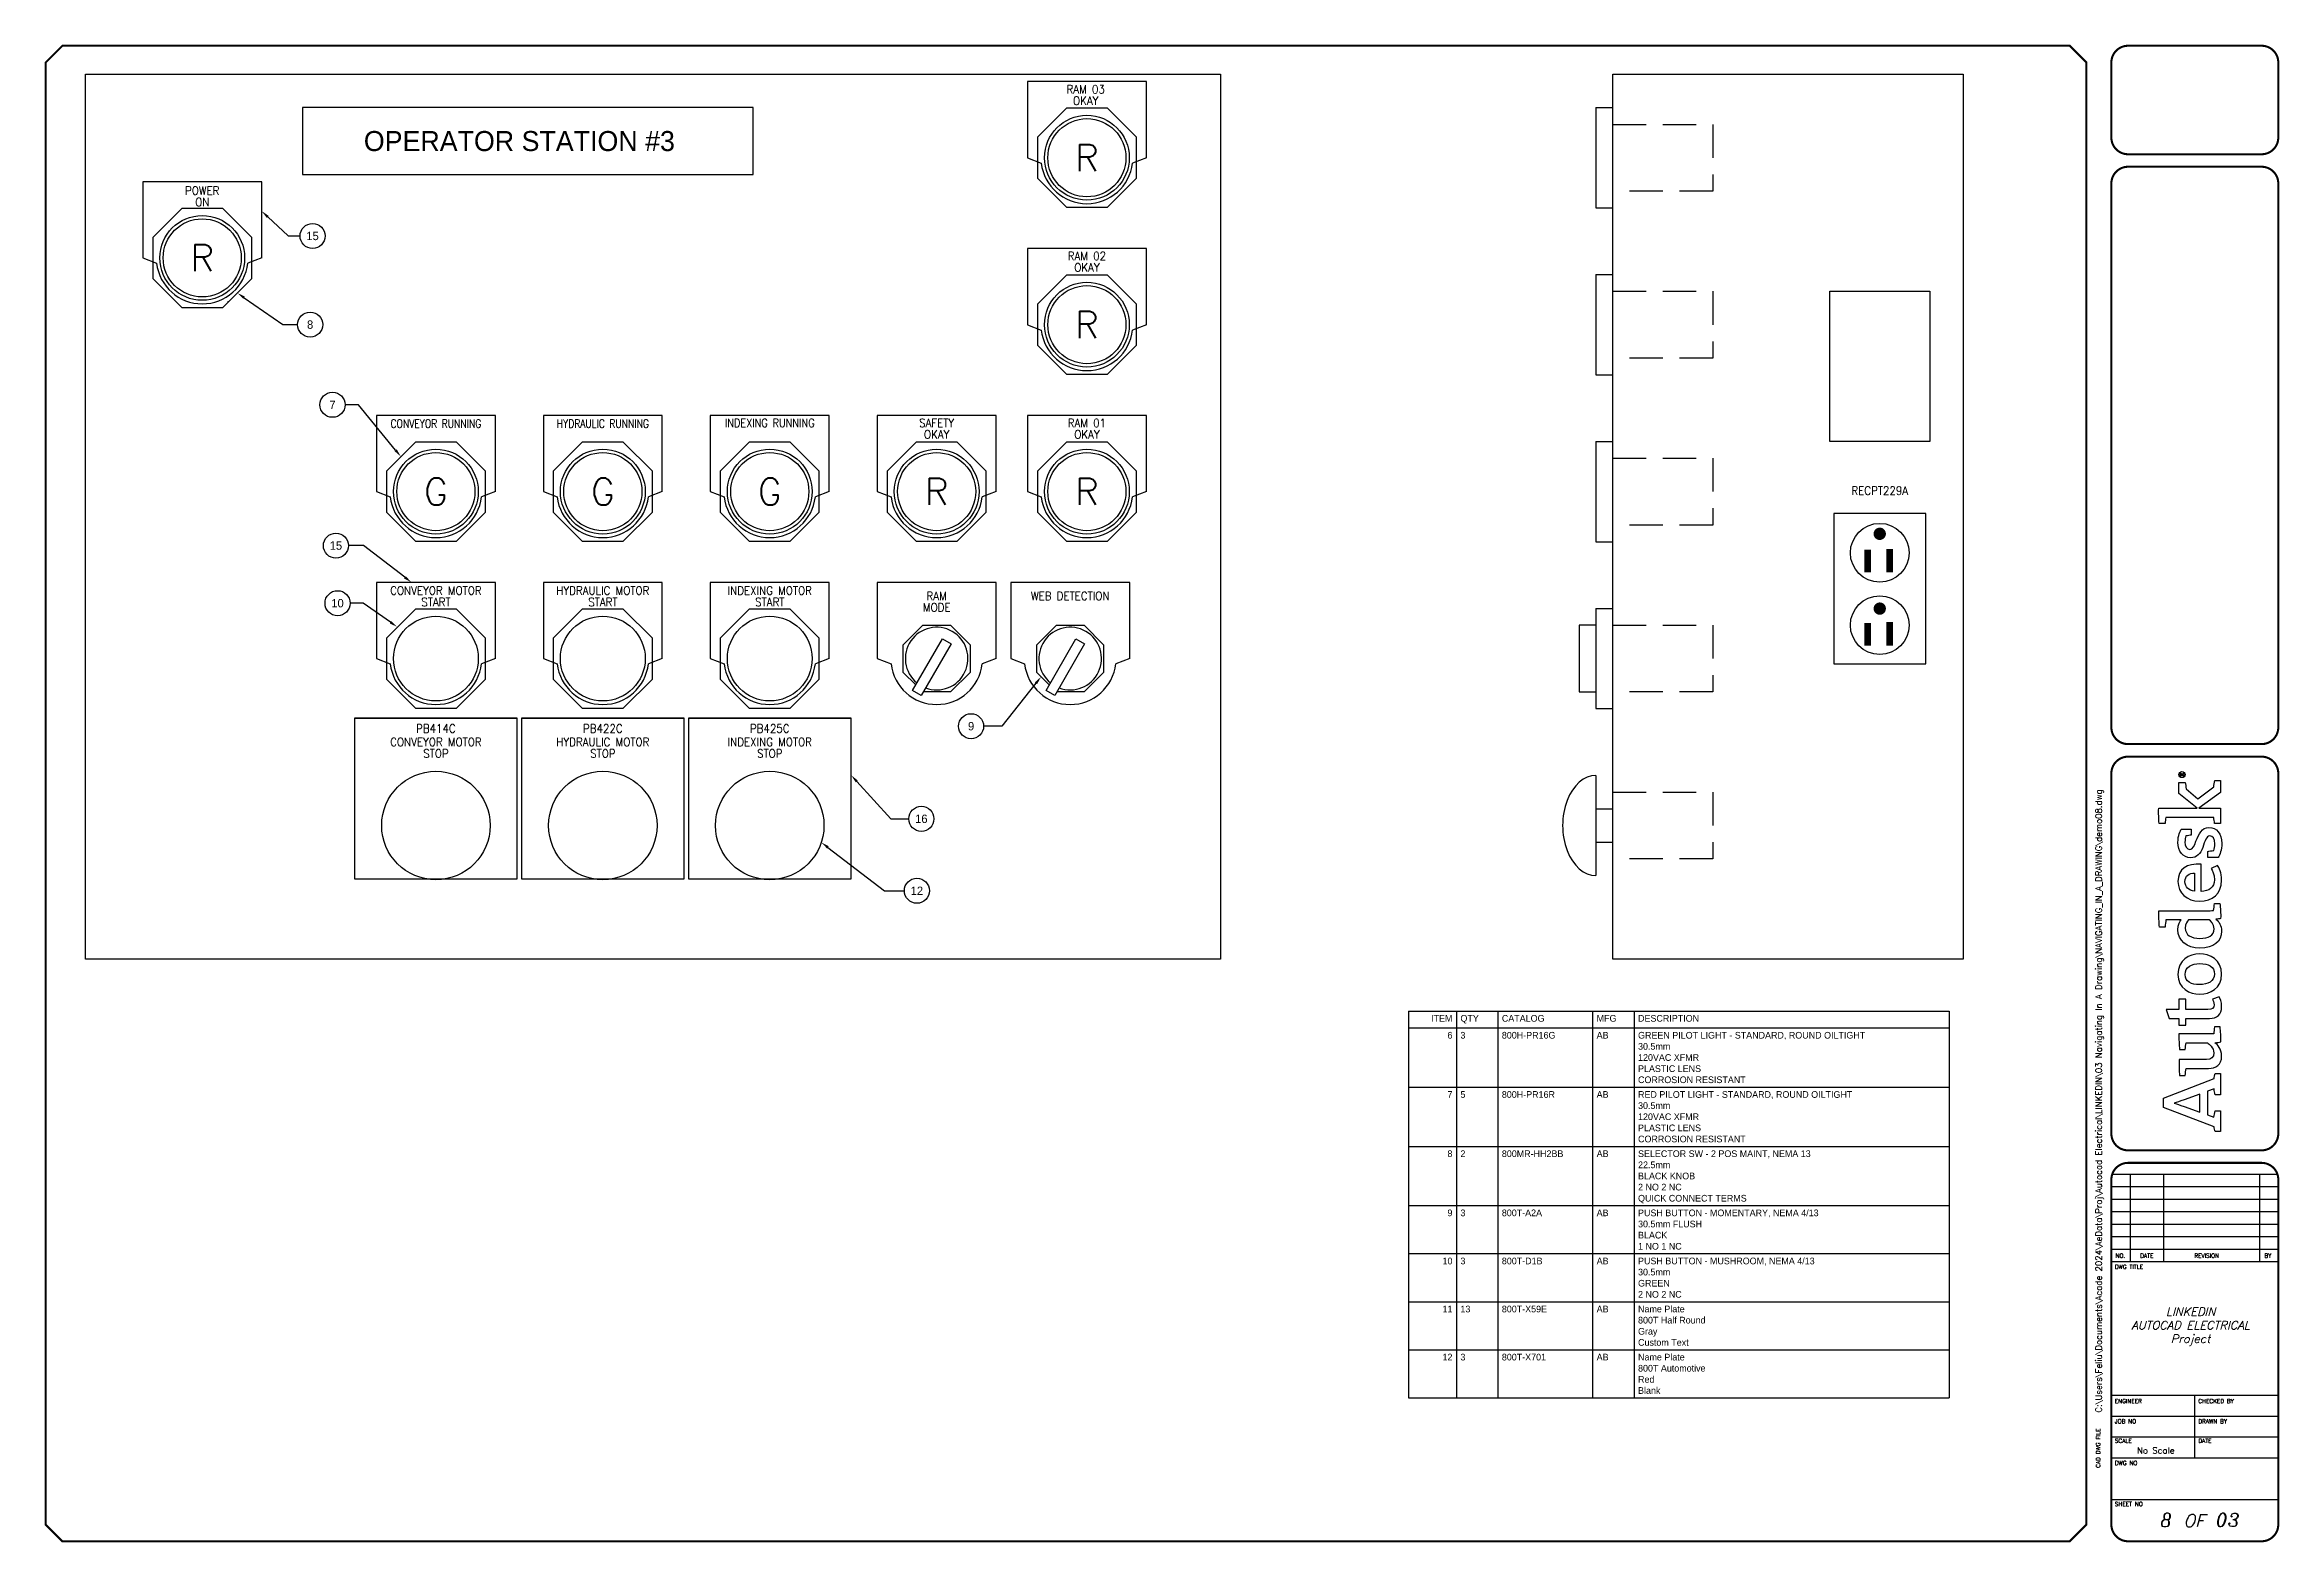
# Model space of a CAD drawing. Header units: inches. Extents: x 0 to 33.5, y 0 to 22.4.
import ezdxf
from ezdxf.enums import TextEntityAlignment as Align

# ---------------------------------------------------------------- set-up
doc = ezdxf.new("R2010")
doc.units = ezdxf.units.IN
doc.header["$MEASUREMENT"] = 0
doc.linetypes.add('DASHED', pattern=[0.75, 0.5, -0.25])
for name, color, linetype in [('LAYER_1', 160, 'Continuous'), ('MISC', 7, 'Continuous'), ('PBAL', 40, 'Continuous'), ('PITEM', 20, 'Continuous'), ('PNPD', 7, 'Continuous'), ('PNPG', 72, 'Continuous'), ('PNPT', 7, 'Continuous'), ('PSYMS', 7, 'Continuous'), ('PTAG', 150, 'Continuous'), ('TITLE', 7, 'Continuous')]:
    doc.layers.add(name, color=color, linetype=linetype)
doc.styles.add('ITALIC', font='ITALIC')
doc.styles.add('LEGACY', font='romans.shx')
doc.styles.add('SIMPLEX', font='SIMPLEX')
doc.styles.add('WD', font='romans.shx')

# ---------------------------------------------------------------- blocks, each defined once
blk = doc.blocks.new('ABPB3')
for p, q in [((-0.307, 0.742), (-0.742, 0.307)), ((0.307, 0.742), (-0.307, 0.742)), ((0.742, 0.307), (0.307, 0.742)), ((-0.742, 0.307), (-0.742, -0.307)), ((0.742, -0.307), (0.742, 0.307)), ((-0.742, -0.307), (-0.307, -0.742)), ((0.307, -0.742), (0.742, -0.307)), ((-0.307, -0.742), (0.307, -0.742))]:
    blk.add_line(p, q)
blk.add_circle((0, 0), 0.635)
blk = doc.blocks.new('ABPB3M')
blk.add_circle((0, 0), 0.812)
blk = doc.blocks.new('ABLT3G')
for p, q in [((-0.307, 0.742), (-0.742, 0.307)), ((0.307, 0.742), (-0.307, 0.742)), ((0.742, 0.307), (0.307, 0.742)), ((-0.742, 0.307), (-0.742, -0.307)), ((0.742, -0.307), (0.742, 0.307)), ((-0.742, -0.307), (-0.307, -0.742)), ((0.307, -0.742), (0.742, -0.307)), ((-0.307, -0.742), (0.307, -0.742))]:
    blk.add_line(p, q)
for radius in [0.635, 0.585]:
    blk.add_circle((0, 0), radius)
at = {"style": 'LEGACY'}
blk.add_text('G', height=0.4, dxfattribs=at).set_placement((0, 0), align=Align.MIDDLE)
blk = doc.blocks.new('ABSS2KM')
for p, q in [((-0.5, 0.207), (-0.207, 0.5)), ((-0.207, 0.5), (0.207, 0.5)), ((0.207, 0.5), (0.5, 0.207)), ((-0.5, -0.207), (-0.5, 0.207)), ((-0.362, -0.477), (0.085, 0.297)), ((0.215, 0.222), (-0.232, -0.552)), ((0.085, 0.297), (0.215, 0.222)), ((0.5, 0.207), (0.5, -0.207)), ((-0.314, -0.393), (-0.5, -0.207)), ((0.5, -0.207), (0.207, -0.5)), ((-0.232, -0.552), (-0.362, -0.477)), ((0.207, -0.5), (-0.202, -0.5))]:
    blk.add_line(p, q)
blk.add_arc((0, 0), 0.469, 249.2069, 230.7931)
blk = doc.blocks.new('ABLT3R')
for p, q in [((-0.307, 0.742), (-0.742, 0.307)), ((0.307, 0.742), (-0.307, 0.742)), ((0.742, 0.307), (0.307, 0.742)), ((-0.742, 0.307), (-0.742, -0.307)), ((0.742, -0.307), (0.742, 0.307)), ((-0.742, -0.307), (-0.307, -0.742)), ((0.307, -0.742), (0.742, -0.307)), ((-0.307, -0.742), (0.307, -0.742))]:
    blk.add_line(p, q)
for radius in [0.635, 0.585]:
    blk.add_circle((0, 0), radius)
at = {"style": 'LEGACY'}
blk.add_text('R', height=0.4, dxfattribs=at).set_placement((0, 0), align=Align.MIDDLE)
blk = doc.blocks.new('WD_PTAG')
at = {"style": 'LEGACY', "width": 0.9}
for tag, flags, p in [('P_ITEM', 9, (0, 0.374)), ('P_TAG1', 8, (0, 0.202)), ('DESC1', 8, (0, 0))]:
    blk.add_attdef(tag, text='', height=0.125, dxfattribs=dict(at, flags=flags)).set_placement(p, align=Align.CENTER)
at = {"style": 'LEGACY', "width": 0.7}
blk.add_attdef('LOC', text='', height=0.0625, dxfattribs=at).set_placement((0, 0.359), align=Align.CENTER)
at = {"style": 'LEGACY', "width": 0.9, "flags": 8}
blk.add_attdef('DESC2', text='', height=0.125, dxfattribs=at).set_placement((0.001, -0.047), align=Align.TOP_CENTER)
at = {"linetype": 'Continuous', "style": 'LEGACY', "flags": 1}
for tag, p in [('P_MFG', (-0.016, -0.297)), ('P_CAT', (-0.016, -0.231))]:
    blk.add_attdef(tag, text='', height=0.05, dxfattribs=at).set_placement(p, align=Align.MIDDLE)
at = {"linetype": 'Continuous', "style": 'LEGACY', "flags": 9}
for tag, p in [('P_ASSYCODE', (-0.016, -0.344)), ('WDBLKNAM', (-0.016, -0.197)), ('RATING10', (-0.016, -0.5)), ('RATING12', (-0.016, -0.516)), ('RATING11', (-0.016, -0.531)), ('RATING1', (-0.016, -0.359)), ('RATING2', (-0.016, -0.375)), ('RATING4', (-0.016, -0.391)), ('RATING3', (-0.016, -0.406)), ('RATING8', (-0.016, -0.422)), ('RATING7', (-0.016, -0.438)), ('RATING6', (-0.016, -0.453)), ('RATING5', (-0.016, -0.469)), ('RATING9', (-0.016, -0.484))]:
    blk.add_attdef(tag, text='', height=0.01, dxfattribs=at).set_placement(p, align=Align.CENTER)
blk = doc.blocks.new('TEMP1')
blk.add_lwpolyline([(-0.344, 0.836), (-0.344, -0.289), (0.344, -0.289), (0.344, 0.836)], close=True)
at = {"const_width": 0.0462}
for points in [[(-0.023, 0.684, 1), (0.023, 0.684, 1)], [(-0.023, 0.124, 1), (0.023, 0.124, 1)]]:
    blk.add_lwpolyline(points, format="xyb", close=True, dxfattribs=at)
at = {"const_width": 0.05}
for points in [[(-0.091, 0.565), (-0.091, 0.396)], [(0.074, 0.571), (0.074, 0.396)], [(-0.091, 0.017), (-0.091, -0.153)], [(0.074, 0.023), (0.074, -0.153)]]:
    blk.add_lwpolyline(points, dxfattribs=at)
for centre in [(0, 0.542), (0, 0)]:
    blk.add_circle(centre, 0.22)
blk = doc.blocks.new('NPAB8TSR')
for p, q in [((0.891, 1.141), (-0.891, 1.141)), ((-0.891, 1.141), (-0.891, 0)), ((0.891, 0), (0.891, 1.141)), ((-0.891, 0), (-0.683, -0.08)), ((0.891, 0), (0.683, -0.08))]:
    blk.add_line(p, q)
blk.add_arc((0, 0), 0.688, 186.7, 353.3)
at = {"style": 'LEGACY', "width": 0.9}
for tag, height, flags, p in [('DESC1', 0.125, 8, (0, 0.875)), ('DESC2', 0.125, 8, (0.001, 0.703)), ('MFG', 0.01, 9, (0.328, 0.688)), ('CAT', 0.01, 9, (0.328, 0.672)), ('ASSYCODE', 0.01, 9, (0.328, 0.656))]:
    blk.add_attdef(tag, text='', height=height, dxfattribs=dict(at, flags=flags)).set_placement(p, align=Align.CENTER)
blk = doc.blocks.new('NPAB8TA')
for p, q in [((1.219, 1.609), (-1.219, 1.609)), ((-1.219, 1.609), (-1.219, -0.797)), ((-1.219, 1.609), (1.219, 1.609)), ((1.219, -0.797), (1.219, 1.609)), ((-1.219, -0.797), (1.219, -0.797))]:
    blk.add_line(p, q)
at = {"style": 'LEGACY', "width": 0.9}
for tag, height, flags, p in [('P_TAG1', 0.125, 8, (0, 1.39)), ('DESC1', 0.125, 8, (0, 1.188)), ('DESC2', 0.125, 8, (0.001, 1.016)), ('MFG', 0.01, 9, (0.328, 1)), ('DESC3', 0.125, 8, (0.001, 0.844)), ('ASSYCODE', 0.01, 9, (0.328, 0.969)), ('CAT', 0.01, 9, (0.328, 0.984))]:
    blk.add_attdef(tag, text='', height=height, dxfattribs=dict(at, flags=flags)).set_placement(p, align=Align.CENTER)
blk = doc.blocks.new('AI9-BLK2')
at = {"layer": 'LAYER_1', "color": 7}
blk.add_circle((0, 0), 2.03, dxfattribs=at)
blk.add_open_spline([(1.7, 0), (1.7, -1), (1, -1.8), (0, -1.8), (-1, -1.8), (-1.7, -1), (-1.7, 0), (-1.7, 1), (-1, 1.8), (0, 1.8), (1, 1.8), (1.7, 1), (1.7, 0)], degree=3, knots=[0, 0, 0, 0, 1, 1, 1, 2, 2, 2, 3, 3, 3, 4, 4, 4, 4], dxfattribs=at)
blk = doc.blocks.new('AI9-BLK1')
at = {"layer": 'LAYER_1', "color": 7}
for points, knots in [([(0.7, -1.1), (0.7, -1.1), (0.2, -0.4), (0.2, -0.4), (0.1, -0.2), (0, -0.2), (-0.1, -0.1), (0.3, 0), (0.5, 0.2), (0.5, 0.5), (0.5, 0.8), (0.3, 1.1), (-0.2, 1.1), (-0.2, 1.1), (-0.8, 1.1), (-0.8, 1.1), (-0.8, 1.1), (-0.8, -1.1), (-0.8, -1.1), (-0.8, -1.1), (-0.5, -1.1), (-0.5, -1.1), (-0.5, -1.1), (-0.5, -0.1), (-0.5, -0.1), (-0.4, -0.1), (-0.3, -0.2), (-0.2, -0.3), (-0.2, -0.3), (0.3, -1.1), (0.3, -1.1), (0.3, -1.1), (0.7, -1.1), (0.7, -1.1)], [0, 0, 0, 0, 1, 1, 1, 2, 2, 2, 3, 3, 3, 4, 4, 4, 5, 5, 5, 6, 6, 6, 7, 7, 7, 8, 8, 8, 9, 9, 9, 10, 10, 10, 11, 11, 11, 11]), ([(0.2, 0.5), (0.2, 0.2), (-0.1, 0.1), (-0.3, 0.1), (-0.3, 0.1), (-0.5, 0.1), (-0.5, 0.1), (-0.5, 0.1), (-0.5, 0.8), (-0.5, 0.8), (-0.5, 0.8), (-0.2, 0.8), (-0.2, 0.8), (0.1, 0.8), (0.2, 0.7), (0.2, 0.5)], [0, 0, 0, 0, 1, 1, 1, 2, 2, 2, 3, 3, 3, 4, 4, 4, 5, 5, 5, 5])]:
    blk.add_open_spline(points, degree=3, knots=knots, dxfattribs=at)
blk = doc.blocks.new('LOGO')
for points, knots in [([(35.2, 4.3), (35.2, 4.3), (22.1, 38.1), (22.1, 38.1), (22.1, 38.1), (16.1, 38.1), (16.1, 38.1), (16.1, 38.1), (3.2, 4.3), (3.2, 4.3), (2.2, 4.2), (0.9, 4), (0, 3.7), (0, 3.7), (0, 0), (0, 0), (0, 0), (13.7, 0), (13.7, 0), (13.7, 0), (13.7, 3.7), (13.7, 3.7), (12.4, 4), (10.9, 4.3), (9.5, 4.4), (9.5, 4.4), (11.1, 8.8), (11.1, 8.8), (11.1, 8.8), (26.8, 8.8), (26.8, 8.8), (26.8, 8.8), (28.4, 4.3), (28.4, 4.3), (27, 4.2), (25.8, 4), (24.5, 3.7), (24.5, 3.7), (24.5, 0), (24.5, 0), (24.5, 0), (38.7, 0), (38.7, 0), (38.7, 0), (38.7, 3.7), (38.7, 3.7), (37.9, 3.9), (36, 4.3), (35.2, 4.3)], [0, 0, 0, 0, 1, 1, 1, 2, 2, 2, 3, 3, 3, 4, 4, 4, 5, 5, 5, 6, 6, 6, 7, 7, 7, 8, 8, 8, 9, 9, 9, 10, 10, 10, 11, 11, 11, 12, 12, 12, 13, 13, 13, 14, 14, 14, 15, 15, 15, 16, 16, 16, 16]), ([(12.8, 13.8), (12.8, 13.8), (16.6, 24.3), (16.6, 24.3), (17.8, 27.5), (18.2, 28.8), (18.8, 30.9), (18.8, 30.9), (18.9, 30.9), (18.9, 30.9), (19.6, 28.9), (20, 27.5), (21.1, 24.3), (21.1, 24.3), (24.9, 13.8), (24.9, 13.8), (24.9, 13.8), (12.8, 13.8), (12.8, 13.8)], [0, 0, 0, 0, 1, 1, 1, 2, 2, 2, 3, 3, 3, 4, 4, 4, 5, 5, 5, 6, 6, 6, 6]), ([(70.8, 23.1), (70.8, 23.1), (70.8, 27.7), (70.8, 27.7), (70.8, 27.7), (75.3, 27.7), (75.3, 27.7), (75.3, 27.7), (75.3, 34.3), (75.3, 34.3), (75.3, 34.3), (81.3, 36.2), (81.3, 36.2), (81.3, 36.2), (81.3, 27.7), (81.3, 27.7), (81.3, 27.7), (88, 27.7), (88, 27.7), (88, 27.7), (88, 23.1), (88, 23.1), (88, 23.1), (81.3, 23.1), (81.3, 23.1), (81.3, 23.1), (81.3, 8.4), (81.3, 8.4), (81.3, 5.6), (82.1, 4.3), (84.3, 4.3), (86, 4.3), (87.5, 5.1), (88, 5.5), (88, 5.5), (89.7, 0.9), (89.7, 0.9), (88.7, 0.3), (86.5, -0.7), (83.2, -0.7), (77.6, -0.7), (75.3, 2.4), (75.3, 7.4), (75.3, 7.4), (75.3, 23.1), (75.3, 23.1), (75.3, 23.1), (70.8, 23.1), (70.8, 23.1)], [0, 0, 0, 0, 1, 1, 1, 2, 2, 2, 3, 3, 3, 4, 4, 4, 5, 5, 5, 6, 6, 6, 7, 7, 7, 8, 8, 8, 9, 9, 9, 10, 10, 10, 11, 11, 11, 12, 12, 12, 13, 13, 13, 14, 14, 14, 15, 15, 15, 16, 16, 16, 16]), ([(147.1, 4.7), (147.1, 5.4), (147, 6.1), (147, 6.9), (147, 6.9), (147, 41.1), (147, 41.1), (143.4, 41.2), (139.3, 41), (136.1, 40.7), (136.1, 40.7), (136.1, 37), (136.1, 37), (137.7, 36.8), (139.6, 36.6), (141, 36.4), (141, 36.4), (141, 36.4), (141, 36.4), (141, 36.4), (141, 26.2), (141, 26.2), (140, 27.1), (138, 28.4), (134.3, 28.4), (127.3, 28.4), (122, 22.6), (122, 13.8), (122, 4.5), (126.6, -0.7), (133.4, -0.7), (137.1, -0.7), (139.6, 1.1), (141.3, 3.1), (141.3, 2.1), (141.6, 0.6), (141.8, 0), (145.2, -0.2), (148.7, 0.1), (151.7, 0.4), (151.7, 0.4), (151.7, 4.1), (151.7, 4.1), (150.2, 4.2), (148.4, 4.5), (147.1, 4.7)], [0, 0, 0, 0, 1, 1, 1, 2, 2, 2, 3, 3, 3, 4, 4, 4, 5, 5, 5, 6, 6, 6, 7, 7, 7, 8, 8, 8, 9, 9, 9, 10, 10, 10, 11, 11, 11, 12, 12, 12, 13, 13, 13, 14, 14, 14, 15, 15, 15, 15]), ([(229.4, 4.6), (229.4, 4.6), (221.5, 15.2), (221.5, 15.2), (221.5, 15.2), (228, 23), (228, 23), (229.4, 23.1), (231.3, 23.3), (232.4, 23.6), (232.4, 23.6), (232.4, 27.7), (232.4, 27.7), (232.4, 27.7), (225, 27.7), (225, 27.7), (225, 27.7), (215.2, 15.6), (215.2, 15.6), (215.2, 15.6), (215.2, 41.2), (215.2, 41.2), (211.8, 41.3), (208.2, 41.2), (205.1, 40.9), (205.1, 40.9), (205.1, 36.9), (205.1, 36.9), (206.5, 36.8), (208, 36.6), (209.1, 36.5), (209.1, 36.5), (209.1, 4.5), (209.1, 4.5), (207.8, 4.4), (206.3, 4.2), (205.1, 4), (205.1, 4), (205.1, 0), (205.1, 0), (205.1, 0), (215.2, 0), (215.2, 0), (215.2, 0), (215.2, 14.5), (215.2, 14.5), (215.2, 14.5), (225.6, 0), (225.6, 0), (225.6, 0), (233.7, 0), (233.7, 0), (233.7, 0), (233.7, 3.8), (233.7, 3.8), (232.2, 4.2), (230.6, 4.4), (229.4, 4.6)], [0, 0, 0, 0, 1, 1, 1, 2, 2, 2, 3, 3, 3, 4, 4, 4, 5, 5, 5, 6, 6, 6, 7, 7, 7, 8, 8, 8, 9, 9, 9, 10, 10, 10, 11, 11, 11, 12, 12, 12, 13, 13, 13, 14, 14, 14, 15, 15, 15, 16, 16, 16, 17, 17, 17, 18, 18, 18, 19, 19, 19, 19]), ([(59.7, -0.1), (59.5, 0.6), (59.2, 2.6), (59.1, 3.8), (57.8, 2), (54.9, -0.7), (50.2, -0.7), (44.2, -0.7), (42, 3.1), (42, 8.1), (42, 8.1), (42, 22.9), (42, 22.9), (40.6, 23.2), (38.8, 23.4), (37.3, 23.5), (37.3, 23.5), (37.3, 27.3), (37.3, 27.3), (40.3, 27.6), (44.4, 27.8), (48, 27.6), (48, 27.6), (48, 9.3), (48, 9.3), (48, 6.2), (49.1, 4.5), (52.3, 4.5), (55.8, 4.5), (58.4, 7.9), (59, 8.6), (59, 8.6), (59, 23), (59, 23), (57.8, 23.2), (56, 23.4), (54.6, 23.5), (54.6, 23.5), (54.6, 27.3), (54.6, 27.3), (57.6, 27.7), (61.5, 27.8), (65, 27.7), (65, 27.7), (65, 4.6), (65, 4.6), (66.3, 4.4), (68.1, 4.2), (69.6, 4.1), (69.6, 4.1), (69.6, 0.3), (69.6, 0.3), (66.7, 0), (63, -0.2), (59.7, -0.1)], [0, 0, 0, 0, 1, 1, 1, 2, 2, 2, 3, 3, 3, 4, 4, 4, 5, 5, 5, 6, 6, 6, 7, 7, 7, 8, 8, 8, 9, 9, 9, 10, 10, 10, 11, 11, 11, 12, 12, 12, 13, 13, 13, 14, 14, 14, 15, 15, 15, 16, 16, 16, 17, 17, 17, 18, 18, 18, 18]), ([(104.8, -0.7), (95.2, -0.7), (91.4, 7), (91.4, 13.8), (91.4, 20.6), (95.1, 28.4), (104.6, 28.4), (114.1, 28.4), (118.3, 20.8), (118.3, 14), (118.3, 7.2), (114.2, -0.7), (104.8, -0.7)], [0, 0, 0, 0, 1, 1, 1, 2, 2, 2, 3, 3, 3, 4, 4, 4, 4]), ([(104.5, 23.6), (99.6, 23.6), (97.8, 19.5), (97.8, 14), (97.8, 8.5), (99.9, 4.1), (104.8, 4.1), (109.8, 4.1), (111.8, 8.2), (111.8, 13.8), (111.8, 19.3), (109.5, 23.6), (104.5, 23.6)], [0, 0, 0, 0, 1, 1, 1, 2, 2, 2, 3, 3, 3, 4, 4, 4, 4]), ([(141, 7.6), (140.3, 6.7), (138.2, 4.3), (135, 4.3), (130.5, 4.3), (128.5, 8.1), (128.5, 13.8), (128.5, 19.6), (130.9, 23.5), (135.4, 23.5), (138.3, 23.5), (139.9, 22.3), (141, 21.3), (141, 21.3), (141, 7.6), (141, 7.6)], [0, 0, 0, 0, 1, 1, 1, 2, 2, 2, 3, 3, 3, 4, 4, 4, 5, 5, 5, 5]), ([(167.6, 4.1), (171.4, 4.1), (173.8, 5.5), (175, 6.2), (175, 6.2), (177.1, 2.1), (177.1, 2.1), (175.5, 1.1), (172.6, -0.7), (167.2, -0.7), (158.2, -0.7), (153.3, 5.5), (153.3, 14), (153.3, 22.5), (158.9, 28.4), (166.4, 28.4), (174.6, 28.4), (178.7, 22.5), (177.9, 12.9), (177.9, 12.9), (159.8, 12.9), (159.8, 12.9), (160, 7.9), (162.3, 4.1), (167.6, 4.1)], [0, 0, 0, 0, 1, 1, 1, 2, 2, 2, 3, 3, 3, 4, 4, 4, 5, 5, 5, 6, 6, 6, 7, 7, 7, 8, 8, 8, 8]), ([(172, 17.3), (171.9, 20.8), (170.4, 23.7), (166.3, 23.7), (162.6, 23.7), (160.6, 21.2), (159.9, 17.3), (159.9, 17.3), (172, 17.3), (172, 17.3)], [0, 0, 0, 0, 1, 1, 1, 2, 2, 2, 3, 3, 3, 3]), ([(193.3, 16.4), (190.2, 17.6), (187.8, 18.3), (187.8, 20.5), (187.8, 22.6), (189.9, 23.7), (192.6, 23.7), (194.1, 23.7), (195.6, 23.5), (196.8, 23.1), (196.9, 21.9), (197.1, 20.1), (197.3, 19.6), (197.3, 19.6), (201.3, 19.6), (201.3, 19.6), (201.3, 19.6), (201.3, 26.1), (201.3, 26.1), (200.2, 26.8), (197.1, 28.4), (192.4, 28.4), (186.5, 28.4), (182.2, 25), (182.2, 20.1), (182.2, 15.7), (184.9, 13.4), (189.1, 11.9), (193.4, 10.4), (196.7, 9.3), (196.7, 7.2), (196.7, 5.1), (195, 3.9), (191.4, 3.9), (189.9, 3.9), (188.1, 4.1), (187, 4.6), (186.9, 5.9), (186.6, 7.8), (186.3, 8.4), (186.3, 8.4), (182.3, 8.4), (182.3, 8.4), (182.3, 8.4), (182.3, 1.6), (182.3, 1.6), (182.3, 1.6), (182.3, 1.6), (182.3, 1.6), (184.1, 0.5), (187.5, -0.8), (191.8, -0.8), (198.3, -0.8), (202.4, 2.6), (202.4, 7.8), (202.4, 12.5), (197.8, 14.6), (193.3, 16.4)], [0, 0, 0, 0, 1, 1, 1, 2, 2, 2, 3, 3, 3, 4, 4, 4, 5, 5, 5, 6, 6, 6, 7, 7, 7, 8, 8, 8, 9, 9, 9, 10, 10, 10, 11, 11, 11, 12, 12, 12, 13, 13, 13, 14, 14, 14, 15, 15, 15, 16, 16, 16, 17, 17, 17, 18, 18, 18, 19, 19, 19, 19])]:
    blk.add_open_spline(points, degree=3, knots=knots)
for name, p in [('AI9-BLK2', (237.6, 25.7)), ('AI9-BLK1', (237.8, 25.7))]:
    blk.add_blockref(name, p)
blk = doc.blocks.new('acade_title')
at = {"layer": 'TITLE'}
for p, q in [((30.594, 22.177), (30.594, 20.781)), ((30.969, 5.531), (33.469, 5.531)), ((31.25, 5.531), (31.25, 4.219)), ((31.75, 5.531), (31.75, 4.219)), ((33.188, 5.531), (33.188, 4.219)), ((30.969, 5.344), (33.469, 5.344)), ((30.969, 5.156), (33.469, 5.156)), ((30.969, 4.969), (33.469, 4.969)), ((30.969, 4.781), (33.469, 4.781)), ((30.969, 4.594), (33.469, 4.594)), ((30.969, 4.406), (33.469, 4.406)), ((30.969, 4.219), (33.469, 4.219)), ((30.594, 0.281), (30.594, 2.214)), ((30.969, 2.219), (33.469, 2.219)), ((32.219, 1.281), (32.219, 2.219)), ((30.969, 1.906), (33.469, 1.906)), ((30.969, 1.594), (33.469, 1.594)), ((30.969, 1.281), (33.469, 1.281)), ((30.969, 0.656), (33.469, 0.656))]:
    blk.add_line(p, q, dxfattribs=at)
at = {"layer": 'TITLE', "const_width": 0.0312}
blk.add_lwpolyline([(30.594, 0.281), (30.594, 22.177), (30.344, 22.427), (0.281, 22.427), (0.031, 22.177), (0.031, 0.281), (0.281, 0.031), (30.344, 0.031)], close=True, dxfattribs=at)
for points in [[(31.219, 22.427, 0.414214), (30.969, 22.177, 0.414214)], [(33.469, 22.177, 0.414214), (33.219, 22.427, 0.414214)], [(30.969, 21.052, 0.414214), (31.219, 20.802, 0.414214)], [(33.219, 20.802, 0.414214), (33.469, 21.052, 0.414214)], [(31.219, 20.615, 0.414214), (30.969, 20.365, 0.414214)], [(33.469, 20.365, 0.414214), (33.219, 20.615, 0.414214)], [(30.969, 12.219, 0.414214), (31.219, 11.969, 0.414214)], [(33.219, 11.969, 0.414214), (33.469, 12.219, 0.414214)], [(31.219, 11.781, 0.414214), (30.969, 11.531, 0.414214)], [(33.469, 11.531, 0.414214), (33.219, 11.781, 0.414214)], [(30.969, 6.135, 0.414214), (31.219, 5.885, 0.414214)], [(33.219, 5.885, 0.414214), (33.469, 6.135, 0.414214)], [(31.219, 5.698, 0.414214), (30.969, 5.448, 0.414214)], [(33.469, 5.448, 0.414214), (33.219, 5.698, 0.414214)], [(30.969, 0.281, 0.414214), (31.219, 0.031, 0.414214)], [(33.219, 0.031, 0.414214), (33.469, 0.281, 0.414214)]]:
    blk.add_lwpolyline(points, format="xyb", dxfattribs=at)
for points in [[(33.219, 22.427), (31.219, 22.427)], [(30.969, 22.177), (30.969, 21.052)], [(33.469, 22.177), (33.469, 21.052)], [(33.219, 20.802), (31.219, 20.802)], [(33.219, 20.615), (31.219, 20.615)], [(30.969, 20.365), (30.969, 12.219)], [(33.469, 20.365), (33.469, 12.219)], [(31.219, 11.969), (33.219, 11.969)], [(31.219, 11.781), (33.219, 11.781)], [(31.219, 5.885), (33.219, 5.885)], [(31.219, 5.698), (33.219, 5.698)], [(30.969, 5.448), (30.969, 0.281)], [(33.469, 5.448), (33.469, 0.281)], [(31.219, 0.031), (33.219, 0.031)]]:
    blk.add_lwpolyline(points, dxfattribs=at)
at = {"layer": 'TITLE', "color": 7, "const_width": 0.0312}
for points in [[(30.969, 11.531), (30.969, 6.135)], [(33.469, 11.531), (33.469, 6.135)]]:
    blk.add_lwpolyline(points, dxfattribs=at)
at = {"xscale": 0.02250000000000085, "yscale": 0.02250000000000085, "zscale": 0.02250000000000085, "rotation": 90}
blk.add_blockref('LOGO', (32.605, 6.167), dxfattribs=at)
at = {"layer": 'TITLE', "color": 1, "style": 'SIMPLEX'}
for s, p in [('DWG TITLE', (31.021, 4.109)), ('ENGINEER', (31.021, 2.099)), ('CHECKED BY', (32.271, 2.099)), ('JOB NO', (31.021, 1.797)), ('DRAWN BY', (32.271, 1.797)), ('SCALE', (31.021, 1.505)), ('DATE', (32.271, 1.505)), ('DWG NO', (31.021, 1.172)), ('SHEET NO', (31.021, 0.557))]:
    blk.add_text(s, height=0.0625, dxfattribs=at).set_placement(p)
at = {"layer": 'TITLE', "color": 1}
for s, height, style, p in [('NO.', 0.0625, 'SIMPLEX', (31.104, 4.307)), ('DATE', 0.0625, 'SIMPLEX', (31.5, 4.307)), ('REVISION', 0.0625, 'SIMPLEX', (32.396, 4.307)), ('BY', 0.0625, 'SIMPLEX', (33.313, 4.307)), ('OF', 0.1875, 'ITALIC', (32.208, 0.339))]:
    blk.add_text(s, height=height, dxfattribs=dict(at, style=style)).set_placement(p, align=Align.MIDDLE)
at = {"layer": 'TITLE', "color": 1, "style": 'SIMPLEX'}
blk.add_text('CAD DWG FILE', height=0.0625, rotation=90, dxfattribs=at).set_placement((30.802, 1.13))
at = {"layer": 'TITLE', "color": 1, "style": 'ITALIC'}
for tag, height, p in [('TITLE#1', 0.125, (32.156, 3.406)), ('TITLE#2', 0.125, (32.156, 3.204)), ('TITLE#3', 0.125, (32.156, 3.001)), ('TITLE#4', 0.125, (32.156, 2.799)), ('DWG#', 0.2, (32.156, 0.826))]:
    blk.add_attdef(tag, text='', height=height, dxfattribs=at).set_placement(p, align=Align.CENTER)
at = {"layer": 'TITLE', "color": 1, "style": 'SIMPLEX'}
blk.add_attdef('CAD#', (30.826, 1.958), '', height=0.0938, rotation=90, dxfattribs=at)
at = {"layer": 'TITLE', "color": 1}
for tag, p, height, style in [('ENGINEER', (31.237, 1.958), 0.0938, 'ITALIC'), ('CHKDBY', (32.424, 1.958), 0.0938, 'ITALIC'), ('JOB#', (31.464, 1.644), 0.0938, 'SIMPLEX'), ('DRAWNBY', (32.494, 1.644), 0.0938, 'ITALIC'), ('SCALE', (31.353, 1.344), 0.0938, 'SIMPLEX'), ('DATE', (32.408, 1.344), 0.0938, 'SIMPLEX'), ('SHTS', (32.532, 0.25), 0.2, 'ITALIC')]:
    blk.add_attdef(tag, p, '', height=height, dxfattribs=dict(at, style=style))
at = {"layer": 'TITLE', "color": 1, "style": 'ITALIC'}
blk.add_attdef('SH#', text='', height=0.2, dxfattribs=at).set_placement((31.881, 0.25), align=Align.RIGHT)
at = {"layer": 'TITLE', "color": 7, "flags": 9}
blk.add_attdef('WD_TB', (31.219, 0.031), '', height=0.125, dxfattribs=at)
blk = doc.blocks.new('*T15')
at = {"layer": 'MISC', "color": 0, "linetype": 'ByBlock', "lineweight": -2, "transparency": 16777216}
for p, q in [((0, 0), (8.1, 0)), ((0, 0), (0, -5.793)), ((0.72, 0), (0.72, -5.793)), ((1.34, 0), (1.34, -5.793)), ((2.76, 0), (2.76, -5.793)), ((3.38, 0), (3.38, -5.793)), ((8.1, 0), (8.1, -5.793)), ((0, -0.253), (8.1, -0.253)), ((0, -1.14), (8.1, -1.14)), ((0, -2.027), (8.1, -2.027)), ((0, -2.913), (8.1, -2.913)), ((0, -3.633), (8.1, -3.633)), ((0, -4.353), (8.1, -4.353)), ((0, -5.073), (8.1, -5.073)), ((0, -5.793), (8.1, -5.793))]:
    blk.add_line(p, q, dxfattribs=at)
at = {"layer": 'MISC', "color": 0, "transparency": 16777216, "char_height": 0.1}
for s, insert, width, attachment_point in [('ITEM', (0.66, -0.06), 0.6, 3), ('6\\P\\P\\P\\P', (0.66, -0.313), 0.6, 3), ('3\\P\\P\\P\\P', (0.78, -0.313), 0.5, 1), ('QTY', (0.78, -0.06), 0.5, 1), ('800H-PR16G\\P\\P\\P\\P', (1.4, -0.313), 1.3, 1), ('CATALOG', (1.4, -0.06), 1.3, 1), ('AB\\P\\P\\P\\P', (2.82, -0.313), 0.5, 1), ('MFG', (2.82, -0.06), 0.5, 1), ('GREEN PILOT LIGHT - STANDARD, ROUND OILTIGHT\\P30.5mm\\P120VAC XFMR\\PPLASTIC LENS\\PCORROSION RESISTANT', (3.44, -0.313), 4.6, 1), ('DESCRIPTION', (3.44, -0.06), 4.6, 1), ('7\\P\\P\\P\\P', (0.66, -1.2), 0.6, 3), ('5\\P\\P\\P\\P', (0.78, -1.2), 0.5, 1), ('800H-PR16R\\P\\P\\P\\P', (1.4, -1.2), 1.3, 1), ('AB\\P\\P\\P\\P', (2.82, -1.2), 0.5, 1), ('RED PILOT LIGHT - STANDARD, ROUND OILTIGHT\\P30.5mm\\P120VAC XFMR\\PPLASTIC LENS\\PCORROSION RESISTANT', (3.44, -1.2), 4.6, 1), ('8\\P\\P\\P\\P', (0.66, -2.087), 0.6, 3), ('2\\P\\P\\P\\P', (0.78, -2.087), 0.5, 1), ('800MR-HH2BB\\P\\P\\P\\P', (1.4, -2.087), 1.3, 1), ('AB\\P\\P\\P\\P', (2.82, -2.087), 0.5, 1), ('SELECTOR SW - 2 POS MAINT, NEMA 13\\P22.5mm\\PBLACK KNOB\\P2 NO 2 NC\\PQUICK CONNECT TERMS', (3.44, -2.087), 4.6, 1), ('9\\P\\P\\P', (0.66, -2.973), 0.6, 3), ('3\\P\\P\\P', (0.78, -2.973), 0.5, 1), ('800T-A2A\\P\\P\\P', (1.4, -2.973), 1.3, 1), ('AB\\P\\P\\P', (2.82, -2.973), 0.5, 1), ('PUSH BUTTON - MOMENTARY, NEMA 4/13\\P30.5mm FLUSH\\PBLACK\\P1 NO 1 NC', (3.44, -2.973), 4.6, 1), ('10\\P\\P\\P', (0.66, -3.693), 0.6, 3), ('3\\P\\P\\P', (0.78, -3.693), 0.5, 1), ('800T-D1B\\P\\P\\P', (1.4, -3.693), 1.3, 1), ('AB\\P\\P\\P', (2.82, -3.693), 0.5, 1), ('PUSH BUTTON - MUSHROOM, NEMA 4/13\\P30.5mm\\PGREEN\\P2 NO 2 NC', (3.44, -3.693), 4.6, 1), ('11\\P\\P\\P', (0.66, -4.413), 0.6, 3), ('13\\P\\P\\P', (0.78, -4.413), 0.5, 1), ('800T-X59E\\P\\P\\P', (1.4, -4.413), 1.3, 1), ('AB\\P\\P\\P', (2.82, -4.413), 0.5, 1), ('Name Plate\\P800T Half Round\\PGray\\PCustom Text', (3.44, -4.413), 4.6, 1), ('12\\P\\P\\P', (0.66, -5.133), 0.6, 3), ('3\\P\\P\\P', (0.78, -5.133), 0.5, 1), ('800T-X701\\P\\P\\P', (1.4, -5.133), 1.3, 1), ('AB\\P\\P\\P', (2.82, -5.133), 0.5, 1), ('Name Plate\\P800T Automotive\\PRed\\PBlank', (3.44, -5.133), 4.6, 1)]:
    blk.add_mtext(s, dxfattribs=dict(at, insert=insert, width=width, attachment_point=attachment_point))
blk = doc.blocks.new('PNLC7D')
at = {"layer": 'PBAL'}
blk.add_circle((0.1875, 0), 0.1875, dxfattribs=at)
at = {"layer": 'PITEM'}
blk.add_attdef('B_ITEM', text='', height=0.125, dxfattribs=at).set_placement((0.1875, 0), align=Align.MIDDLE)
blk = doc.blocks.new('PNLC8C')
at = {"layer": 'PBAL'}
blk.add_circle((0.1875, 0), 0.1875, dxfattribs=at)
at = {"layer": 'PITEM'}
blk.add_attdef('B_ITEM', text='', height=0.125, dxfattribs=at).set_placement((0.1875, 0), align=Align.MIDDLE)
blk = doc.blocks.new('PNLC9B')
at = {"layer": 'PBAL'}
blk.add_circle((-0.1875, 0), 0.1875, dxfattribs=at)
at = {"layer": 'PITEM'}
blk.add_attdef('B_ITEM', text='', height=0.125, dxfattribs=at).set_placement((-0.1875, 0), align=Align.MIDDLE)
blk = doc.blocks.new('PNLCAA')
at = {"layer": 'PBAL'}
blk.add_circle((-0.1875, 0), 0.1875, dxfattribs=at)
at = {"layer": 'PITEM'}
blk.add_attdef('B_ITEM', text='', height=0.125, dxfattribs=at).set_placement((-0.1875, 0), align=Align.MIDDLE)
blk = doc.blocks.new('PNLCB9')
at = {"layer": 'PBAL'}
blk.add_circle((-0.1875, 0), 0.1875, dxfattribs=at)
at = {"layer": 'PITEM'}
blk.add_attdef('B_ITEM', text='', height=0.125, dxfattribs=at).set_placement((-0.1875, 0), align=Align.MIDDLE)
blk = doc.blocks.new('PNLCC8')
at = {"layer": 'PBAL'}
blk.add_circle((-0.1875, 0), 0.1875, dxfattribs=at)
at = {"layer": 'PITEM'}
blk.add_attdef('B_ITEM', text='', height=0.125, dxfattribs=at).set_placement((-0.1875, 0), align=Align.MIDDLE)
blk = doc.blocks.new('PNLCD7')
at = {"layer": 'PBAL'}
blk.add_circle((0.1875, 0), 0.1875, dxfattribs=at)
at = {"layer": 'PITEM'}
blk.add_attdef('B_ITEM', text='', height=0.125, dxfattribs=at).set_placement((0.1875, 0), align=Align.MIDDLE)
blk = doc.blocks.new('PNLCE6')
at = {"layer": 'PBAL'}
blk.add_circle((0.1875, 0), 0.1875, dxfattribs=at)
at = {"layer": 'PITEM'}
blk.add_attdef('B_ITEM', text='', height=0.125, dxfattribs=at).set_placement((0.1875, 0), align=Align.MIDDLE)

msp = doc.modelspace()

# ---------------------------------------------------------------- linework, layer by layer
at = {"layer": 'PBAL'}
for p, q in [((3.357, 19.864), (3.661, 19.578)), ((3.661, 19.578), (3.84, 19.578)), ((3.003, 18.654), (3.584, 18.251)), ((3.584, 18.251), (3.804, 18.251)), ((4.716, 17.05), (4.514, 17.05)), ((5.271, 16.372), (4.716, 17.05)), ((4.79, 14.941), (4.565, 14.941)), ((5.41, 14.467), (4.79, 14.941)), ((4.788, 14.079), (4.589, 14.079)), ((5.195, 13.794), (4.788, 14.079)), ((14.862, 12.88), (14.352, 12.237)), ((14.352, 12.237), (14.078, 12.237)), ((12.178, 11.411), (12.691, 10.85)), ((12.691, 10.85), (12.958, 10.85)), ((11.747, 10.422), (12.594, 9.773)), ((12.594, 9.773), (12.891, 9.773))]:
    msp.add_line(p, q, dxfattribs=at)
msp.add_point((2.764, 18.59), dxfattribs=at)
for points in [[(3.343, 19.849), (3.371, 19.879), (3.266, 19.95)], [(2.991, 18.637), (3.014, 18.671), (2.9, 18.725)], [(5.287, 16.385), (5.255, 16.358), (5.35, 16.275)], [(5.423, 14.483), (5.397, 14.45), (5.509, 14.391)], [(5.207, 13.811), (5.183, 13.777), (5.298, 13.722)], [(14.846, 12.893), (14.879, 12.867), (14.94, 12.978)], [(12.163, 11.397), (12.193, 11.425), (12.094, 11.503)], [(11.734, 10.405), (11.759, 10.438), (11.647, 10.498)]]:
    msp.add_solid(points, dxfattribs=at)
at = {"layer": 'PSYMS'}
for p, q in [((0.625, 22), (17.625, 22)), ((0.625, 8.75), (0.625, 22)), ((17.625, 22), (17.625, 8.75)), ((23.5, 22), (28.75, 22)), ((23.5, 8.75), (23.5, 22)), ((28.75, 22), (28.75, 8.75)), ((3.875, 21.5), (3.875, 20.5)), ((10.625, 21.5), (3.875, 21.5)), ((10.625, 20.5), (10.625, 21.5)), ((23.25, 21.5), (23.25, 20)), ((23.25, 21.5), (23.5, 21.5)), ((3.875, 20.5), (10.625, 20.5)), ((23.25, 20), (23.5, 20)), ((23.25, 19), (23.25, 17.5)), ((23.25, 19), (23.5, 19)), ((26.75, 18.75), (28.25, 18.75)), ((26.75, 16.5), (26.75, 18.75)), ((28.25, 18.75), (28.25, 16.5)), ((23.25, 17.5), (23.5, 17.5)), ((23.25, 16.5), (23.25, 15)), ((23.25, 16.5), (23.5, 16.5)), ((28.25, 16.5), (26.75, 16.5)), ((23.25, 15), (23.5, 15)), ((23.25, 13.75), (23, 13.75)), ((23, 13.75), (23, 12.75)), ((23.25, 14), (23.25, 12.5)), ((23.25, 14), (23.5, 14)), ((23, 12.75), (23.25, 12.75)), ((23.25, 12.5), (23.5, 12.5)), ((23.25, 11.5), (23.25, 10)), ((23.25, 11), (23.5, 11)), ((23.25, 10.5), (23.5, 10.5)), ((17.625, 8.75), (0.625, 8.75)), ((28.75, 8.75), (23.5, 8.75))]:
    msp.add_line(p, q, dxfattribs=at)
at = {"layer": 'PSYMS', "linetype": 'DASHED'}
for p, q in [((23.5, 21.25), (25, 21.25)), ((25, 21.25), (25, 20.25)), ((25, 20.25), (23.5, 20.25)), ((23.5, 18.75), (25, 18.75)), ((25, 18.75), (25, 17.75)), ((25, 17.75), (23.5, 17.75)), ((23.5, 16.25), (25, 16.25)), ((25, 16.25), (25, 15.25)), ((25, 15.25), (23.5, 15.25)), ((23.5, 13.75), (25, 13.75)), ((25, 13.75), (25, 12.75)), ((25, 12.75), (23.5, 12.75)), ((23.5, 11.25), (25, 11.25)), ((25, 11.25), (25, 10.25)), ((25, 10.25), (23.5, 10.25))]:
    msp.add_line(p, q, dxfattribs=at)
at = {"layer": 'PSYMS'}
msp.add_ellipse((23.25, 10.75), major_axis=(0, 0.75), ratio=0.666667, start_param=6.283185, end_param=9.424778, dxfattribs=at)

# ---------------------------------------------------------------- block references
ref = msp.add_blockref('acade_title', (0, 0))
ref.add_attrib('SHTS', '03', (32.532, 0.25), dxfattribs={"layer": 'MISC', "color": 1, "height": 0.2, "style": 'ITALIC'})
ref.add_attrib('TITLE#3', 'Project', dxfattribs={"layer": 'MISC', "color": 1, "height": 0.125, "style": 'ITALIC'}).set_placement((32.156, 3.001), align=Align.CENTER)
ref.add_attrib('TITLE#2', 'AUTOCAD ELECTRICAL', dxfattribs={"layer": 'MISC', "color": 1, "height": 0.125, "style": 'ITALIC'}).set_placement((32.156, 3.204), align=Align.CENTER)
ref.add_attrib('SH#', '8', dxfattribs={"layer": 'MISC', "color": 1, "height": 0.2, "style": 'ITALIC'}).set_placement((31.881, 0.25), align=Align.RIGHT)
ref.add_attrib('SCALE', 'No Scale', (31.353, 1.344), dxfattribs={"layer": 'MISC', "color": 1, "height": 0.0938, "style": 'SIMPLEX'})
ref.add_attrib('CAD#', 'C:\\Users\\Feliu\\Documents\\Acade 2024\\AeData\\Proj\\Autocad Electrical\\LINKEDIN\\03 Navigating In A Drawing\\NAVIGATING_IN_A_DRAWING\\demo08.dwg', (30.826, 1.958), dxfattribs={"layer": 'MISC', "color": 1, "height": 0.09375, "rotation": 90, "style": 'SIMPLEX'})
ref.add_attrib('TITLE#1', 'LINKEDIN', dxfattribs={"layer": 'MISC', "color": 1, "height": 0.125, "style": 'ITALIC'}).set_placement((32.156, 3.406), align=Align.CENTER)
msp.add_blockref('*T15', (20.44, 7.972))
at = {"layer": 'PBAL'}
for name, p, values in [('PNLC7D', (3.84, 19.578), {'B_ITEM': '15'}), ('PNLC8C', (3.804, 18.251), {'B_ITEM': '8'}), ('PNLC9B', (4.514, 17.05), {'B_ITEM': '7'}), ('PNLCAA', (4.565, 14.941), {'B_ITEM': '15'}), ('PNLCB9', (4.589, 14.079), {'B_ITEM': '10'}), ('PNLCC8', (14.078, 12.237), {'B_ITEM': '9'}), ('PNLCD7', (12.958, 10.85), {'B_ITEM': '16'}), ('PNLCE6', (12.891, 9.773), {'B_ITEM': '12'})]:
    msp.add_blockref(name, p, dxfattribs=at).add_auto_attribs(values)
at = {"layer": 'PNPG'}
ref = msp.add_blockref('NPAB8TSR', (15.625, 20.75), dxfattribs=at)
ref.add_attrib('DESC1', 'RAM 03', dxfattribs={"layer": 'PNPD', "height": 0.125, "style": 'WD', "width": 0.9, "flags": 8}).set_placement((15.607, 21.713), align=Align.CENTER)
ref.add_attrib('DESC2', 'OKAY', dxfattribs={"layer": 'PNPD', "height": 0.125, "style": 'WD', "width": 0.9, "flags": 8}).set_placement((15.608, 21.541), align=Align.CENTER)
ref = msp.add_blockref('NPAB8TSR', (2.375, 19.25), dxfattribs=at)
ref.add_attrib('DESC1', 'POWER', dxfattribs={"layer": 'PNPD', "height": 0.125, "style": 'WD', "width": 0.9, "flags": 8}).set_placement((2.375, 20.195), align=Align.CENTER)
ref.add_attrib('DESC2', 'ON', dxfattribs={"layer": 'PNPD', "height": 0.125, "style": 'WD', "width": 0.9, "flags": 8}).set_placement((2.376, 20.024), align=Align.CENTER)
ref = msp.add_blockref('NPAB8TSR', (15.625, 18.25), dxfattribs=at)
ref.add_attrib('DESC1', 'RAM 02', dxfattribs={"layer": 'PNPD', "height": 0.125, "style": 'WD', "width": 0.9, "flags": 8}).set_placement((15.625, 19.216), align=Align.CENTER)
ref.add_attrib('DESC2', 'OKAY', dxfattribs={"layer": 'PNPD', "height": 0.125, "style": 'WD', "width": 0.9, "flags": 8}).set_placement((15.626, 19.044), align=Align.CENTER)
ref = msp.add_blockref('NPAB8TSR', (5.875, 15.75), dxfattribs=at)
ref.add_attrib('DESC1', 'CONVEYOR RUNNING', dxfattribs={"layer": 'PNPD', "height": 0.125, "style": 'WD', "width": 0.8, "flags": 8}).set_placement((5.875, 16.706), align=Align.CENTER)
ref = msp.add_blockref('NPAB8TSR', (8.375, 15.75), dxfattribs=at)
ref.add_attrib('DESC1', 'HYDRAULIC RUNNING', dxfattribs={"layer": 'PNPD', "height": 0.125, "style": 'WD', "width": 0.8, "flags": 8}).set_placement((8.375, 16.706), align=Align.CENTER)
ref = msp.add_blockref('NPAB8TSR', (10.875, 15.75), dxfattribs=at)
ref.add_attrib('DESC1', 'INDEXING RUNNING', dxfattribs={"layer": 'PNPD', "height": 0.125, "style": 'WD', "width": 0.85, "flags": 8}).set_placement((10.875, 16.716), align=Align.CENTER)
ref = msp.add_blockref('NPAB8TSR', (13.375, 15.75), dxfattribs=at)
ref.add_attrib('DESC1', 'SAFETY', dxfattribs={"layer": 'PNPD', "height": 0.125, "style": 'WD', "width": 0.9, "flags": 8}).set_placement((13.375, 16.716), align=Align.CENTER)
ref.add_attrib('DESC2', 'OKAY', dxfattribs={"layer": 'PNPD', "height": 0.125, "style": 'WD', "width": 0.9, "flags": 8}).set_placement((13.376, 16.544), align=Align.CENTER)
ref = msp.add_blockref('NPAB8TSR', (15.625, 15.75), dxfattribs=at)
ref.add_attrib('DESC1', 'RAM 01', dxfattribs={"layer": 'PNPD', "height": 0.125, "style": 'WD', "width": 0.9, "flags": 8}).set_placement((15.625, 16.716), align=Align.CENTER)
ref.add_attrib('DESC2', 'OKAY', dxfattribs={"layer": 'PNPD', "height": 0.125, "style": 'WD', "width": 0.9, "flags": 8}).set_placement((15.626, 16.544), align=Align.CENTER)
ref = msp.add_blockref('NPAB8TSR', (5.875, 13.25), dxfattribs=at)
ref.add_attrib('DESC1', 'CONVEYOR MOTOR', dxfattribs={"layer": 'PNPD', "height": 0.125, "style": 'WD', "width": 0.9, "flags": 8}).set_placement((5.875, 14.206), align=Align.CENTER)
ref.add_attrib('DESC2', 'START', dxfattribs={"layer": 'PNPD', "height": 0.125, "style": 'WD', "width": 0.9, "flags": 8}).set_placement((5.876, 14.034), align=Align.CENTER)
ref = msp.add_blockref('NPAB8TSR', (8.375, 13.25), dxfattribs=at)
ref.add_attrib('DESC1', 'HYDRAULIC MOTOR', dxfattribs={"layer": 'PNPD', "height": 0.125, "style": 'WD', "width": 0.9, "flags": 8}).set_placement((8.375, 14.206), align=Align.CENTER)
ref.add_attrib('DESC2', 'START', dxfattribs={"layer": 'PNPD', "height": 0.125, "style": 'WD', "width": 0.9, "flags": 8}).set_placement((8.376, 14.034), align=Align.CENTER)
ref = msp.add_blockref('NPAB8TSR', (10.875, 13.25), dxfattribs=at)
ref.add_attrib('DESC1', 'INDEXING MOTOR', dxfattribs={"layer": 'PNPD', "height": 0.125, "style": 'WD', "width": 0.9, "flags": 8}).set_placement((10.875, 14.206), align=Align.CENTER)
ref.add_attrib('DESC2', 'START', dxfattribs={"layer": 'PNPD', "height": 0.125, "style": 'WD', "width": 0.9, "flags": 8}).set_placement((10.876, 14.034), align=Align.CENTER)
ref = msp.add_blockref('NPAB8TSR', (13.375, 13.25), dxfattribs=at)
ref.add_attrib('DESC1', 'RAM', dxfattribs={"layer": 'PNPD', "height": 0.125, "style": 'WD', "width": 0.9, "flags": 8}).set_placement((13.375, 14.125), align=Align.CENTER)
ref.add_attrib('DESC2', 'MODE', dxfattribs={"layer": 'PNPD', "height": 0.125, "style": 'WD', "width": 0.9, "flags": 8}).set_placement((13.376, 13.953), align=Align.CENTER)
ref = msp.add_blockref('NPAB8TSR', (15.375, 13.25), dxfattribs=at)
ref.add_attrib('DESC1', 'WEB DETECTION', dxfattribs={"layer": 'PNPD', "height": 0.125, "style": 'WD', "width": 0.9, "flags": 8}).set_placement((15.375, 14.125), align=Align.CENTER)
ref = msp.add_blockref('NPAB8TA', (5.875, 10.75), dxfattribs=at)
ref.add_attrib('P_TAG1', 'PB414C', dxfattribs={"layer": 'PNPT', "height": 0.125, "style": 'WD', "width": 0.9, "flags": 8}).set_placement((5.875, 12.14), align=Align.CENTER)
ref.add_attrib('DESC1', 'CONVEYOR MOTOR', dxfattribs={"layer": 'PNPD', "height": 0.125, "style": 'WD', "width": 0.9, "flags": 8}).set_placement((5.875, 11.938), align=Align.CENTER)
ref.add_attrib('DESC2', 'STOP', dxfattribs={"layer": 'PNPD', "height": 0.125, "style": 'WD', "width": 0.9, "flags": 8}).set_placement((5.876, 11.766), align=Align.CENTER)
ref = msp.add_blockref('NPAB8TA', (8.375, 10.75), dxfattribs=at)
ref.add_attrib('P_TAG1', 'PB422C', dxfattribs={"layer": 'PNPT', "height": 0.125, "style": 'WD', "width": 0.9, "flags": 8}).set_placement((8.375, 12.14), align=Align.CENTER)
ref.add_attrib('DESC1', 'HYDRAULIC MOTOR', dxfattribs={"layer": 'PNPD', "height": 0.125, "style": 'WD', "width": 0.9, "flags": 8}).set_placement((8.375, 11.938), align=Align.CENTER)
ref.add_attrib('DESC2', 'STOP', dxfattribs={"layer": 'PNPD', "height": 0.125, "style": 'WD', "width": 0.9, "flags": 8}).set_placement((8.376, 11.766), align=Align.CENTER)
ref = msp.add_blockref('NPAB8TA', (10.875, 10.75), dxfattribs=at)
ref.add_attrib('P_TAG1', 'PB425C', dxfattribs={"layer": 'PNPT', "height": 0.125, "style": 'WD', "width": 0.9, "flags": 8}).set_placement((10.875, 12.14), align=Align.CENTER)
ref.add_attrib('DESC1', 'INDEXING MOTOR', dxfattribs={"layer": 'PNPD', "height": 0.125, "style": 'WD', "width": 0.9, "flags": 8}).set_placement((10.875, 11.938), align=Align.CENTER)
ref.add_attrib('DESC2', 'STOP', dxfattribs={"layer": 'PNPD', "height": 0.125, "style": 'WD', "width": 0.9, "flags": 8}).set_placement((10.876, 11.766), align=Align.CENTER)
at = {"layer": 'PSYMS'}
for name, p in [('ABLT3R', (15.625, 20.75)), ('ABLT3R', (2.375, 19.25)), ('ABLT3R', (15.625, 18.25)), ('ABLT3G', (5.875, 15.75)), ('ABLT3G', (8.375, 15.75)), ('ABLT3G', (10.875, 15.75)), ('ABLT3R', (13.375, 15.75)), ('ABLT3R', (15.625, 15.75)), ('ABPB3', (5.875, 13.25)), ('ABPB3', (8.375, 13.25)), ('ABPB3', (10.875, 13.25)), ('ABSS2KM', (13.375, 13.25)), ('ABSS2KM', (15.375, 13.25)), ('ABPB3M', (5.875, 10.75)), ('ABPB3M', (8.375, 10.75)), ('ABPB3M', (10.875, 10.75))]:
    msp.add_blockref(name, p, dxfattribs=at)
ref = msp.add_blockref('WD_PTAG', (27.5, 15.5), dxfattribs=at)
ref.add_attrib('P_TAG1', 'RECPT229A', dxfattribs={"layer": 'PTAG', "height": 0.125, "style": 'WD', "width": 0.9, "flags": 8}).set_placement((27.5, 15.702), align=Align.CENTER)
at = {"layer": 'PSYMS', "xscale": 2, "yscale": 2, "zscale": 2}
msp.add_blockref('TEMP1', (27.5, 13.75), dxfattribs=at)

# ---------------------------------------------------------------- texts
at = {"layer": 'PSYMS'}
msp.add_text('OPERATOR STATION #3', height=0.3, dxfattribs=at).set_placement((7.125, 21), align=Align.MIDDLE_CENTER)

doc.saveas('drawing.dxf')
